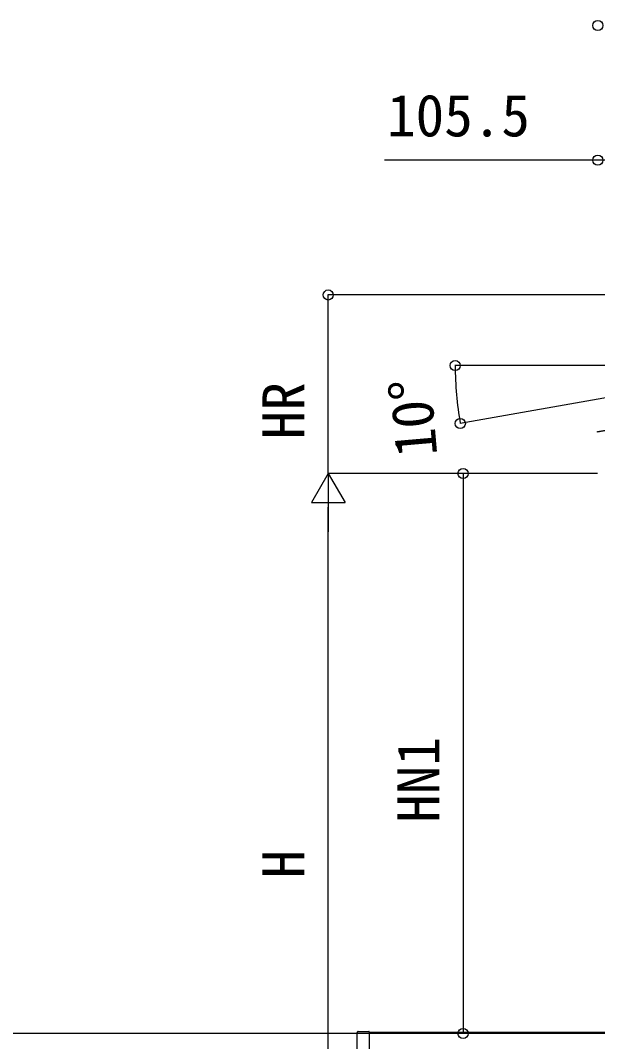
# Model space of a CAD drawing. Units: millimetres, scale not verified. Extents: x -10500 to 10500, y -15600 to 15524.
# Drawn here: x 2194 to 4249, y 8074 to 11711 of the extents above; entities that cross this region are included whole.
import ezdxf
from ezdxf.enums import TextEntityAlignment as Align

# ---------------------------------------------------------------- set-up
doc = ezdxf.new("R2010")
doc.units = ezdxf.units.MM
doc.header["$LTSCALE"] = 80
doc.layers.add('0-4_YKK_A1', color=4, linetype='Continuous')
doc.layers.add('0-5_YKK_D', color=6, linetype='Continuous')
doc.styles.add('ＭＳ ゴシック', font='')
doc.styles.get('ＭＳ ゴシック').set_extended_font_data('MS Gothic')

msp = doc.modelspace()

# ---------------------------------------------------------------- linework, layer by layer
at = {"layer": '0-4_YKK_A1'}
for p, q in [((7341.43, 8102.5), (-9076.45, 8102.5)), ((3393, 7966.41), (3393, 8106.59)), ((3393.39, 8107.39), (3393.29, 8107.29)), ((3393.39, 8107.39), (3395.61, 8109.61)), ((3395.71, 8109.71), (3395.61, 8109.61)), ((3396.41, 8110), (3435, 8110)), ((3436, 8109), (3436, 8106.59))]:
    msp.add_line(p, q, dxfattribs=at)
msp.add_lwpolyline([(4248.76, 10246.37), (4401.4, 10273.29), (4401.75, 10271.32), (4249.11, 10244.41)], close=True, dxfattribs=at)
for points in [[(3436, 8107.5), (4393.5, 8107.5), (7015.5, 8107.5), (7015.5, 7965.5)], [(3436, 8106.59), (3436, 7966.41), (3436, 7964)]]:
    msp.add_lwpolyline(points, dxfattribs=at)
for centre, start, end in [((3394, 8106.59), 135, 180), ((3396.41, 8109), 90, 135), ((3435, 8109), 0, 90)]:
    msp.add_arc(centre, 1, start, end, dxfattribs=at)
at = {"layer": '0-5_YKK_D'}
for p, q in [((7024, 10733.26), (3289, 10733.26)), ((3290, 10097.5), (3290, 10733.26)), ((4810.27, 10481.73), (3741.13, 10481.73)), ((4813.9, 10461.06), (3759.21, 10275.09)), ((3290, 10097.5), (3230, 9993.58)), ((4249, 10097.5), (3289, 10097.5)), ((4249, 10097.5), (3289, 10097.5)), ((3290, 10097.5), (3350, 9993.58)), ((3290, 10097.5), (3290, 9889.65)), ((4249, 10097.5), (3769, 10097.5)), ((3770, 10097.5), (3770, 8102.5)), ((3230, 9993.58), (3350, 9993.58)), ((3290, 7522.39), (3290, 9977.5))]:
    msp.add_line(p, q, dxfattribs=at)
msp.add_lwpolyline([(4355.5, 11213.26), (4250, 11213.26), (3490.64, 11213.26)], dxfattribs=at)
for centre in [(4250, 11693.26), (4250, 11213.26), (3290, 10733.26), (3742.13, 10481.73), (3760.19, 10275.26), (3770, 10097.5), (3770, 8102.5)]:
    msp.add_circle(centre, 18, dxfattribs=at)
msp.add_arc((4931.14, 10481.73), 1189.01, 180, 190, dxfattribs=at)

# ---------------------------------------------------------------- texts
at = {"layer": '0-5_YKK_D', "style": 'ＭＳ ゴシック'}
msp.add_text('105.5', height=149.6, dxfattribs=at).set_placement((3499.34, 11253.26), align=Align.BOTTOM_LEFT)
for s, rotation, p in [('HR', 90, (3250, 10218.91)), ('10°', 95, (3723, 10166.6)), ('HN1', 90, (3730, 8853.11)), ('H', 90, (3250, 8654.9))]:
    msp.add_text(s, height=149.6, rotation=rotation, dxfattribs=at).set_placement(p, align=Align.BOTTOM_LEFT)

doc.saveas('drawing.dxf')
